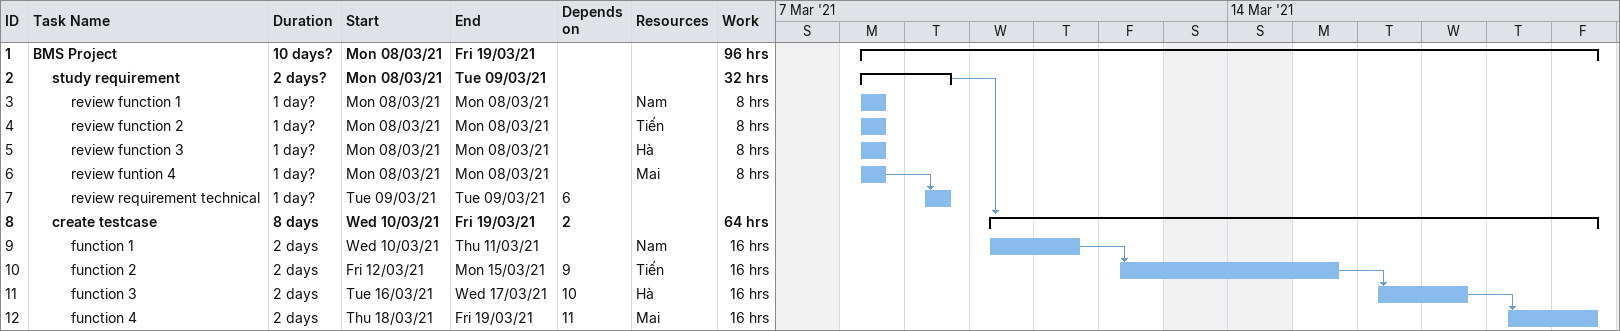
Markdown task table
| ID | Level | Task | Duration | Start | Finish | Predecessors | Resources | Work (h) |
|---|---|---|---|---|---|---|---|---|
| 1 | 1 | **BMS Project** | 10d? | 2021-03-08 | 2021-03-19 |  |  | 96 |
| 2 | 2 | **study requirement** | 2d? | 2021-03-08 | 2021-03-09 |  |  | 32 |
| 3 | 3 | review function 1 | 1d? | 2021-03-08 | 2021-03-08 |  | Nam | 8 |
| 4 | 3 | review function 2 | 1d? | 2021-03-08 | 2021-03-08 |  | Tiến | 8 |
| 5 | 3 | review function 3 | 1d? | 2021-03-08 | 2021-03-08 |  | Hà | 8 |
| 6 | 3 | review funtion 4 | 1d? | 2021-03-08 | 2021-03-08 |  | Mai | 8 |
| 7 | 3 | review requirement technical | 1d? | 2021-03-09 | 2021-03-09 | 6 |  |  |
| 8 | 2 | **create testcase** | 8d | 2021-03-10 | 2021-03-19 | 2 |  | 64 |
| 9 | 3 | function 1 | 2d | 2021-03-10 | 2021-03-11 |  | Nam | 16 |
| 10 | 3 | function 2 | 2d | 2021-03-12 | 2021-03-15 | 9 | Tiến | 16 |
| 11 | 3 | function 3 | 2d | 2021-03-16 | 2021-03-17 | 10 | Hà | 16 |
| 12 | 3 | function 4 | 2d | 2021-03-18 | 2021-03-19 | 11 | Mai | 16 |
